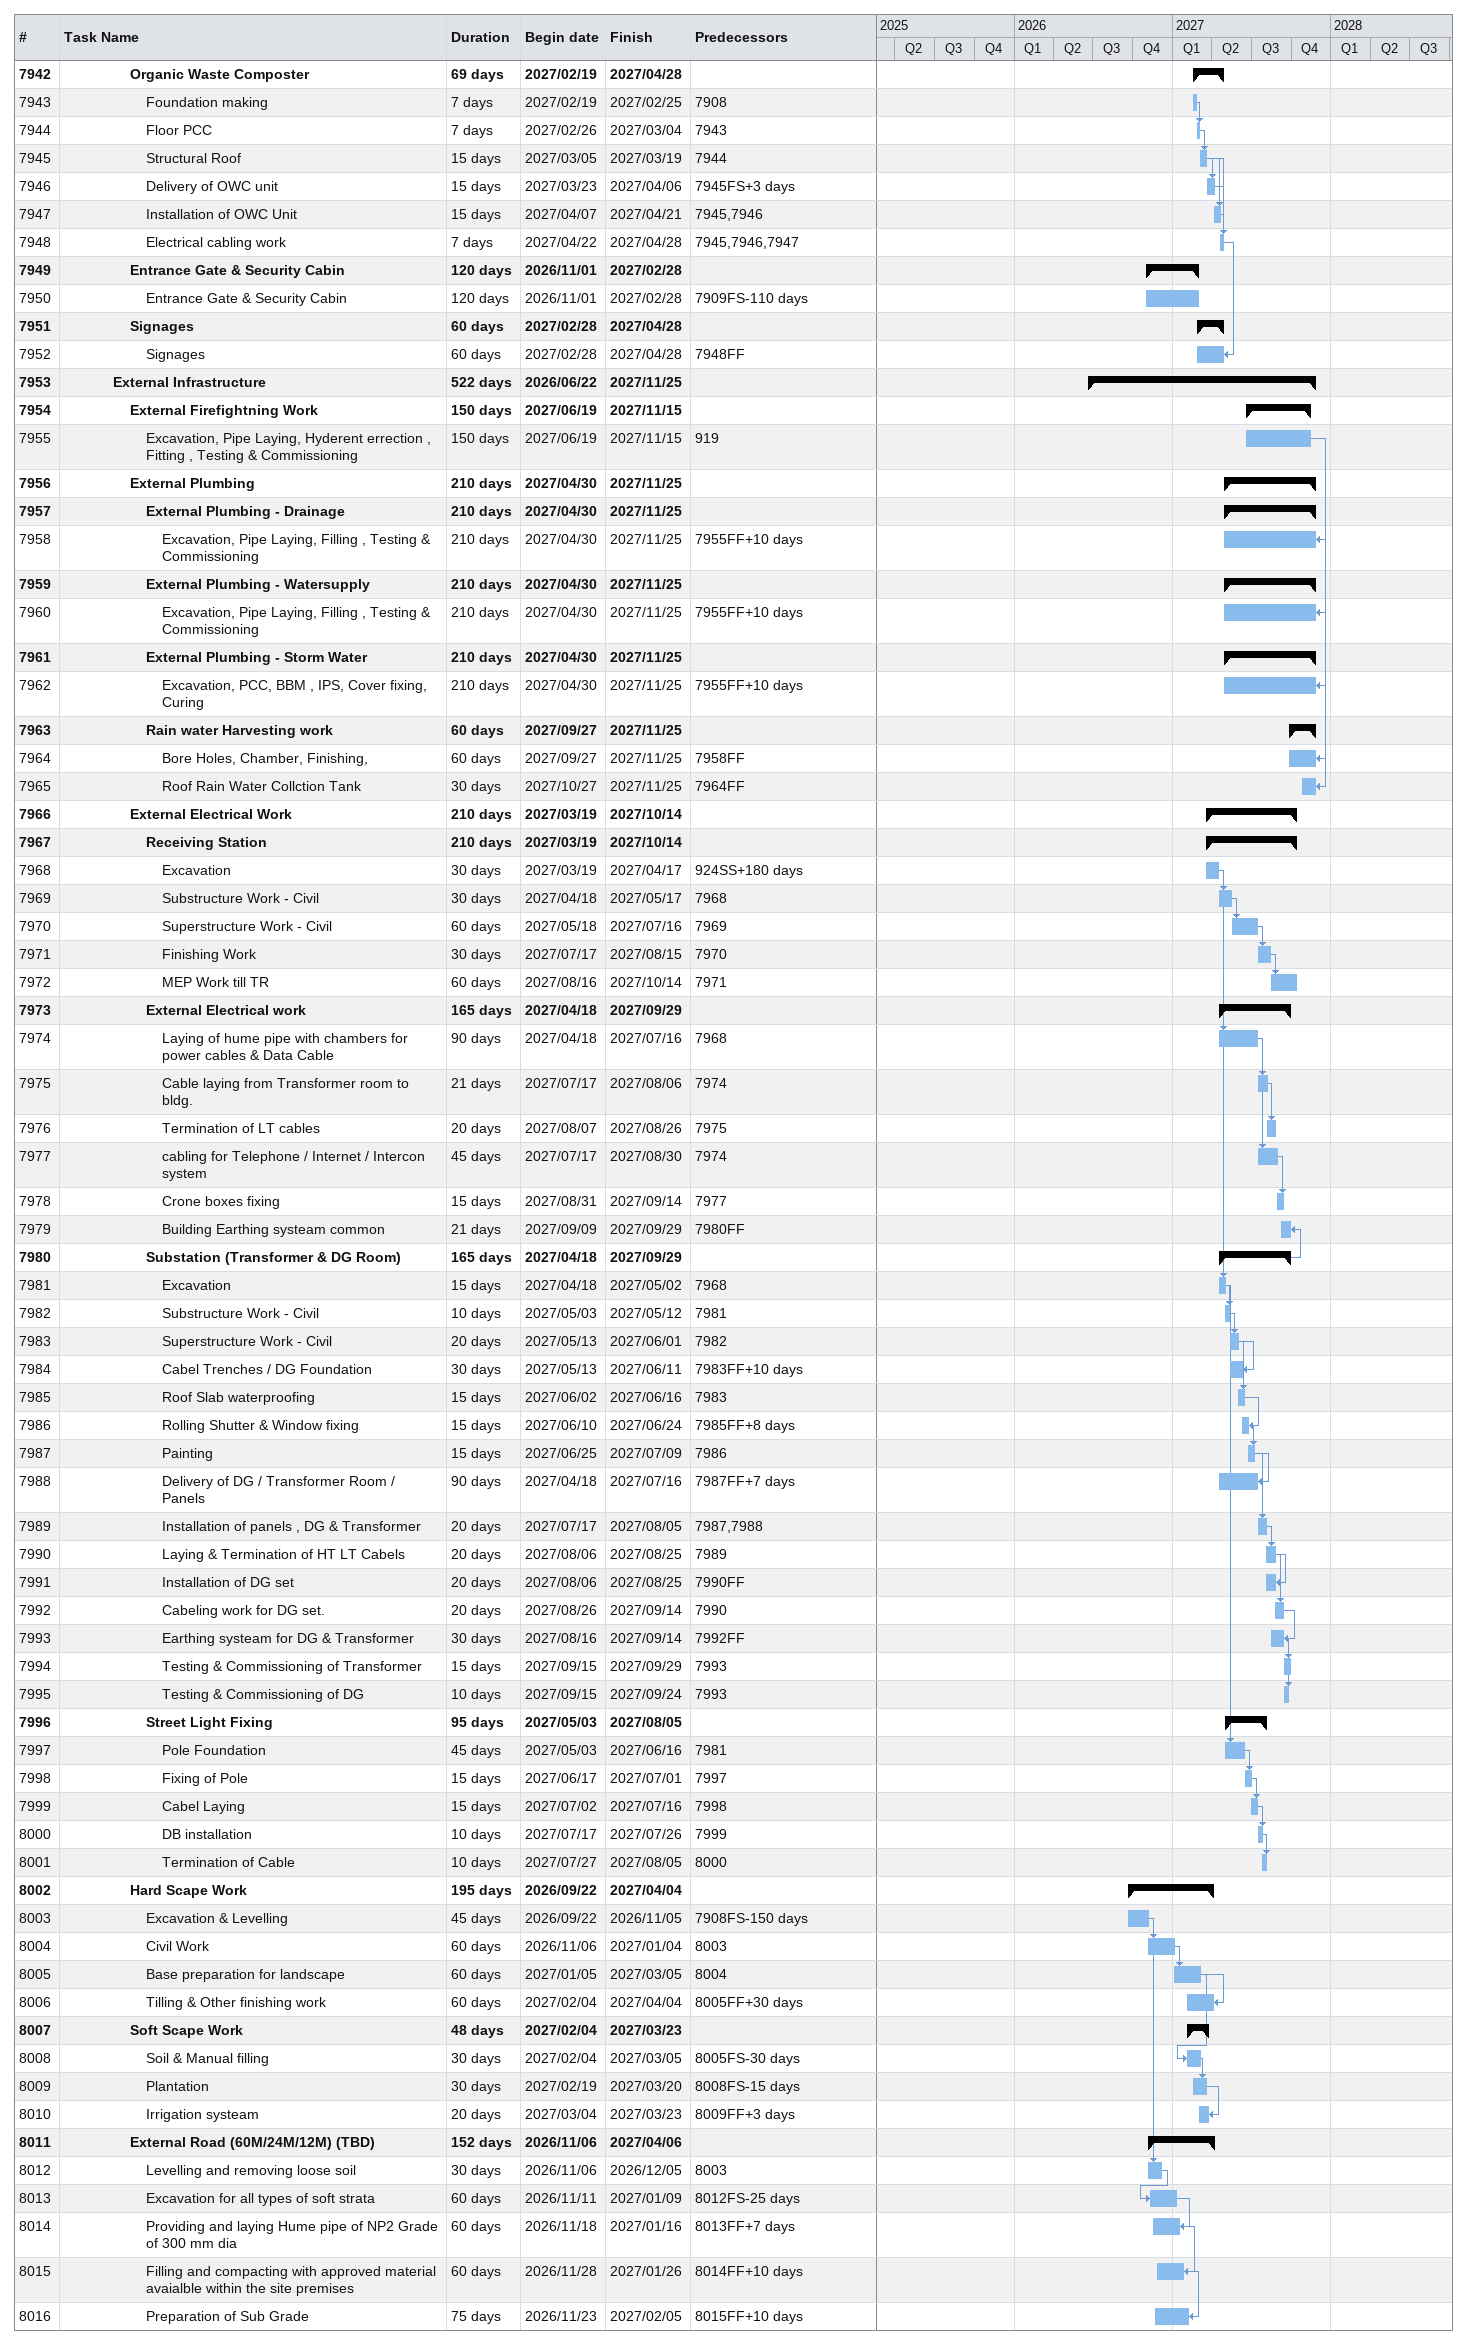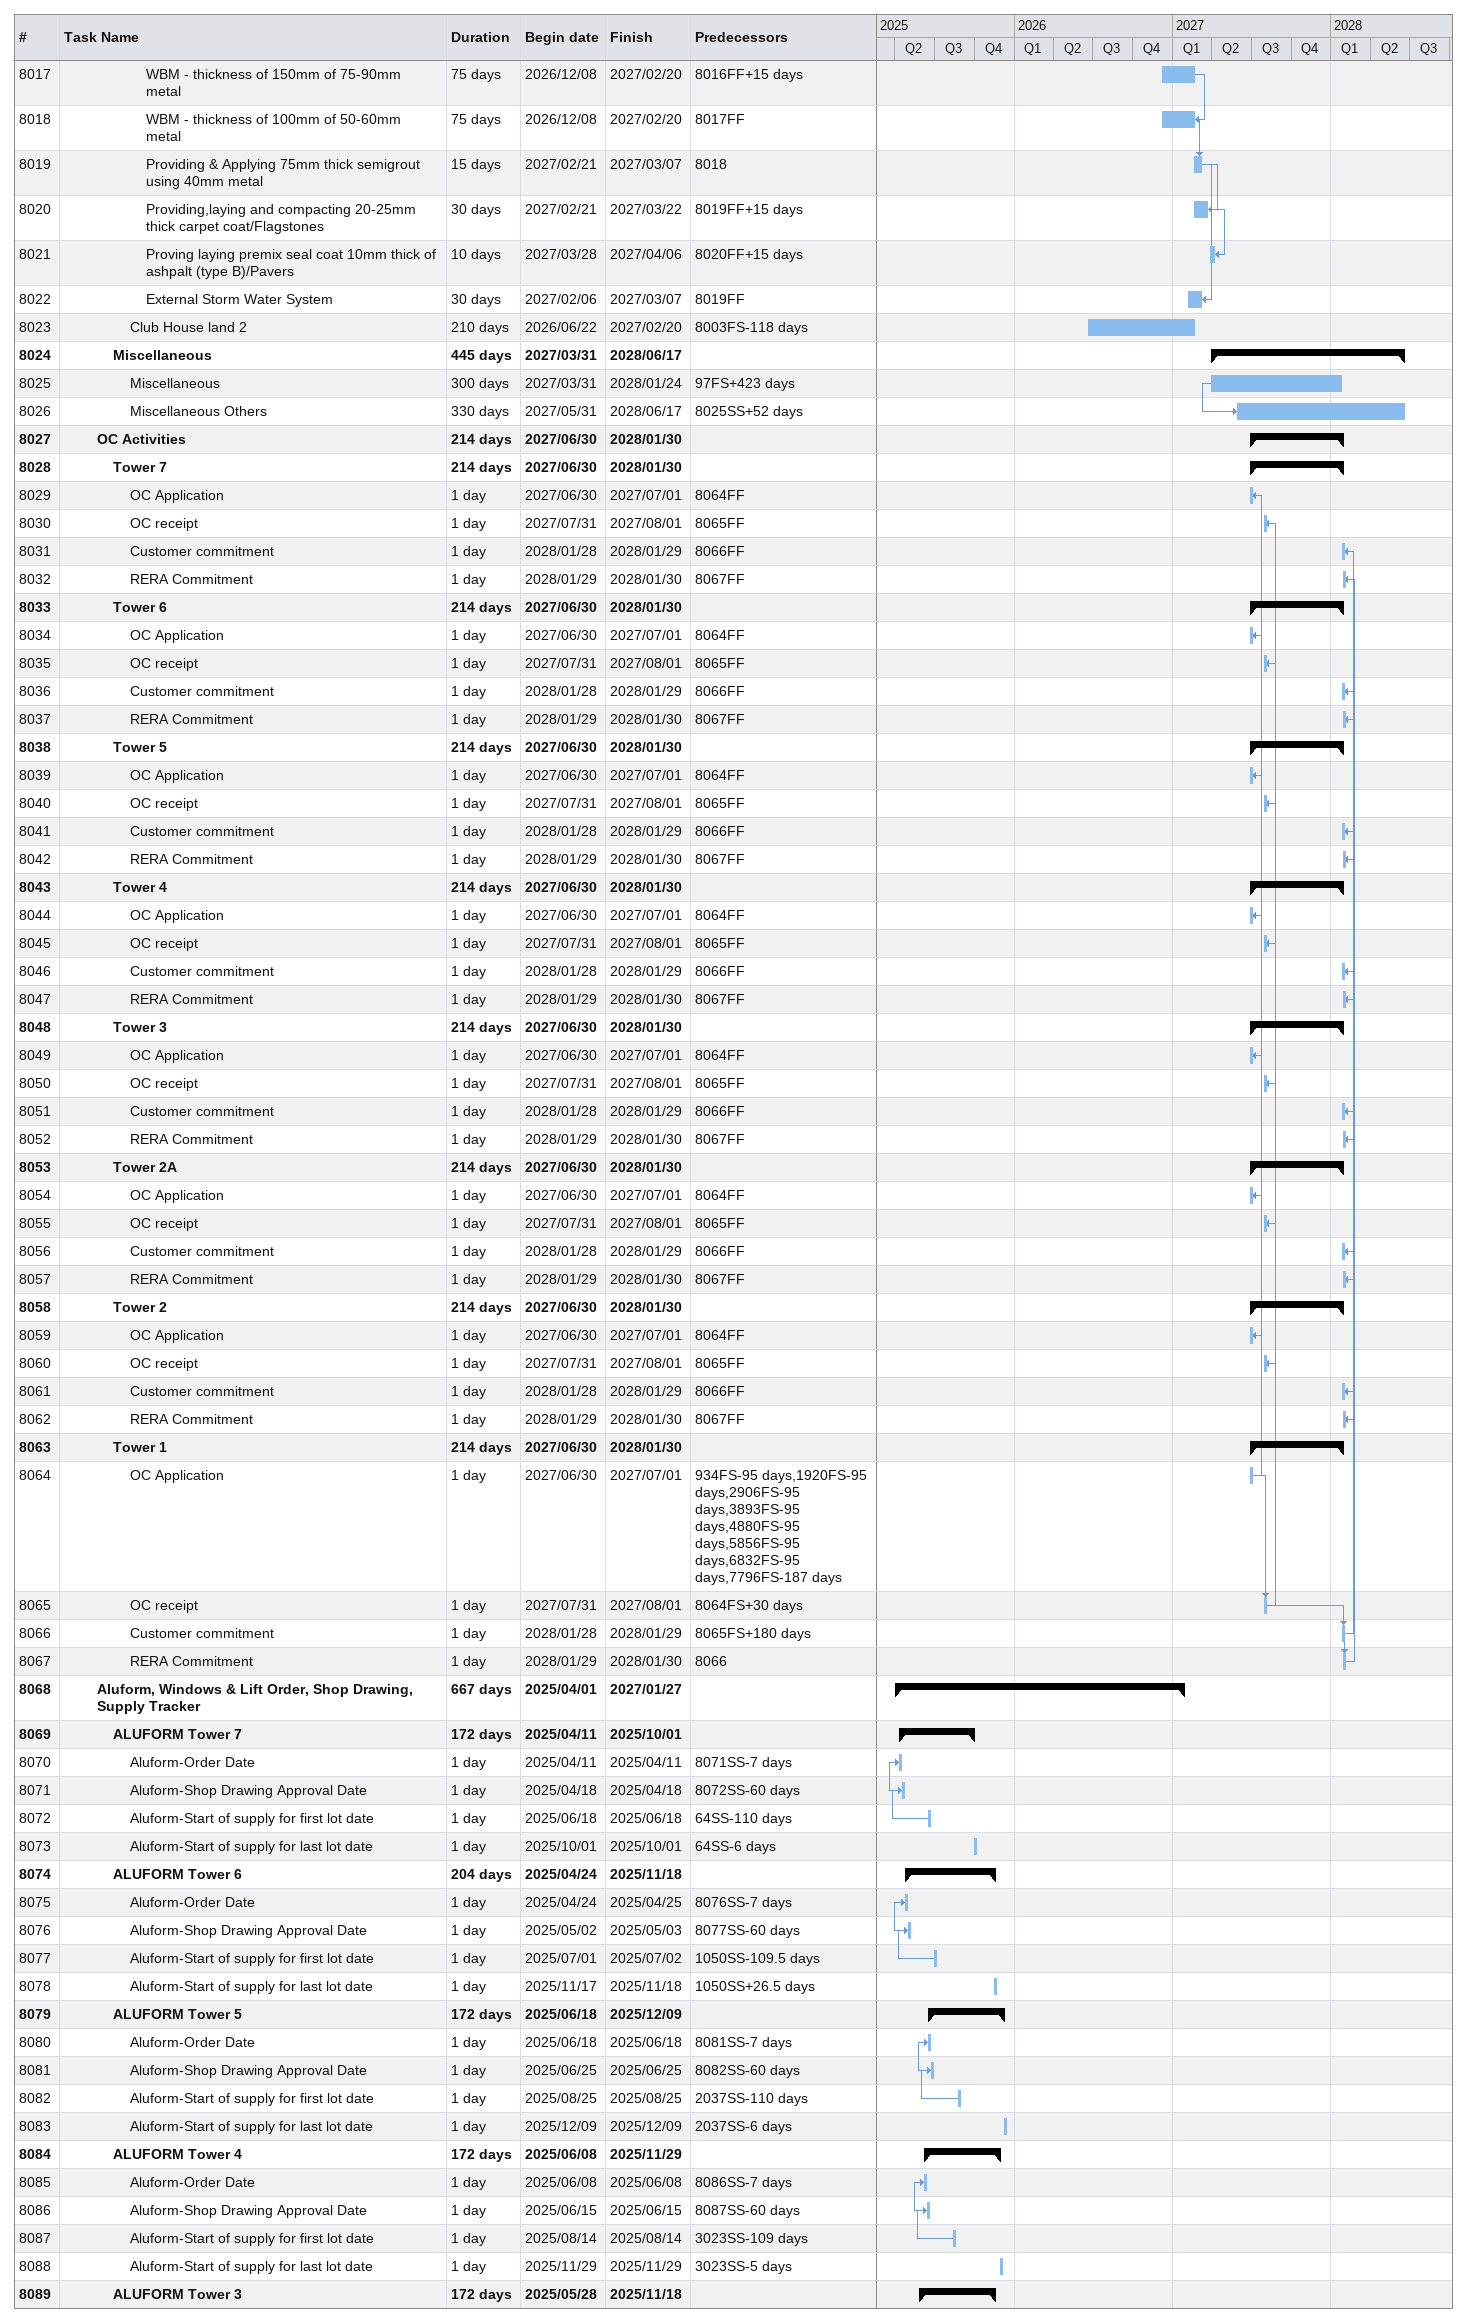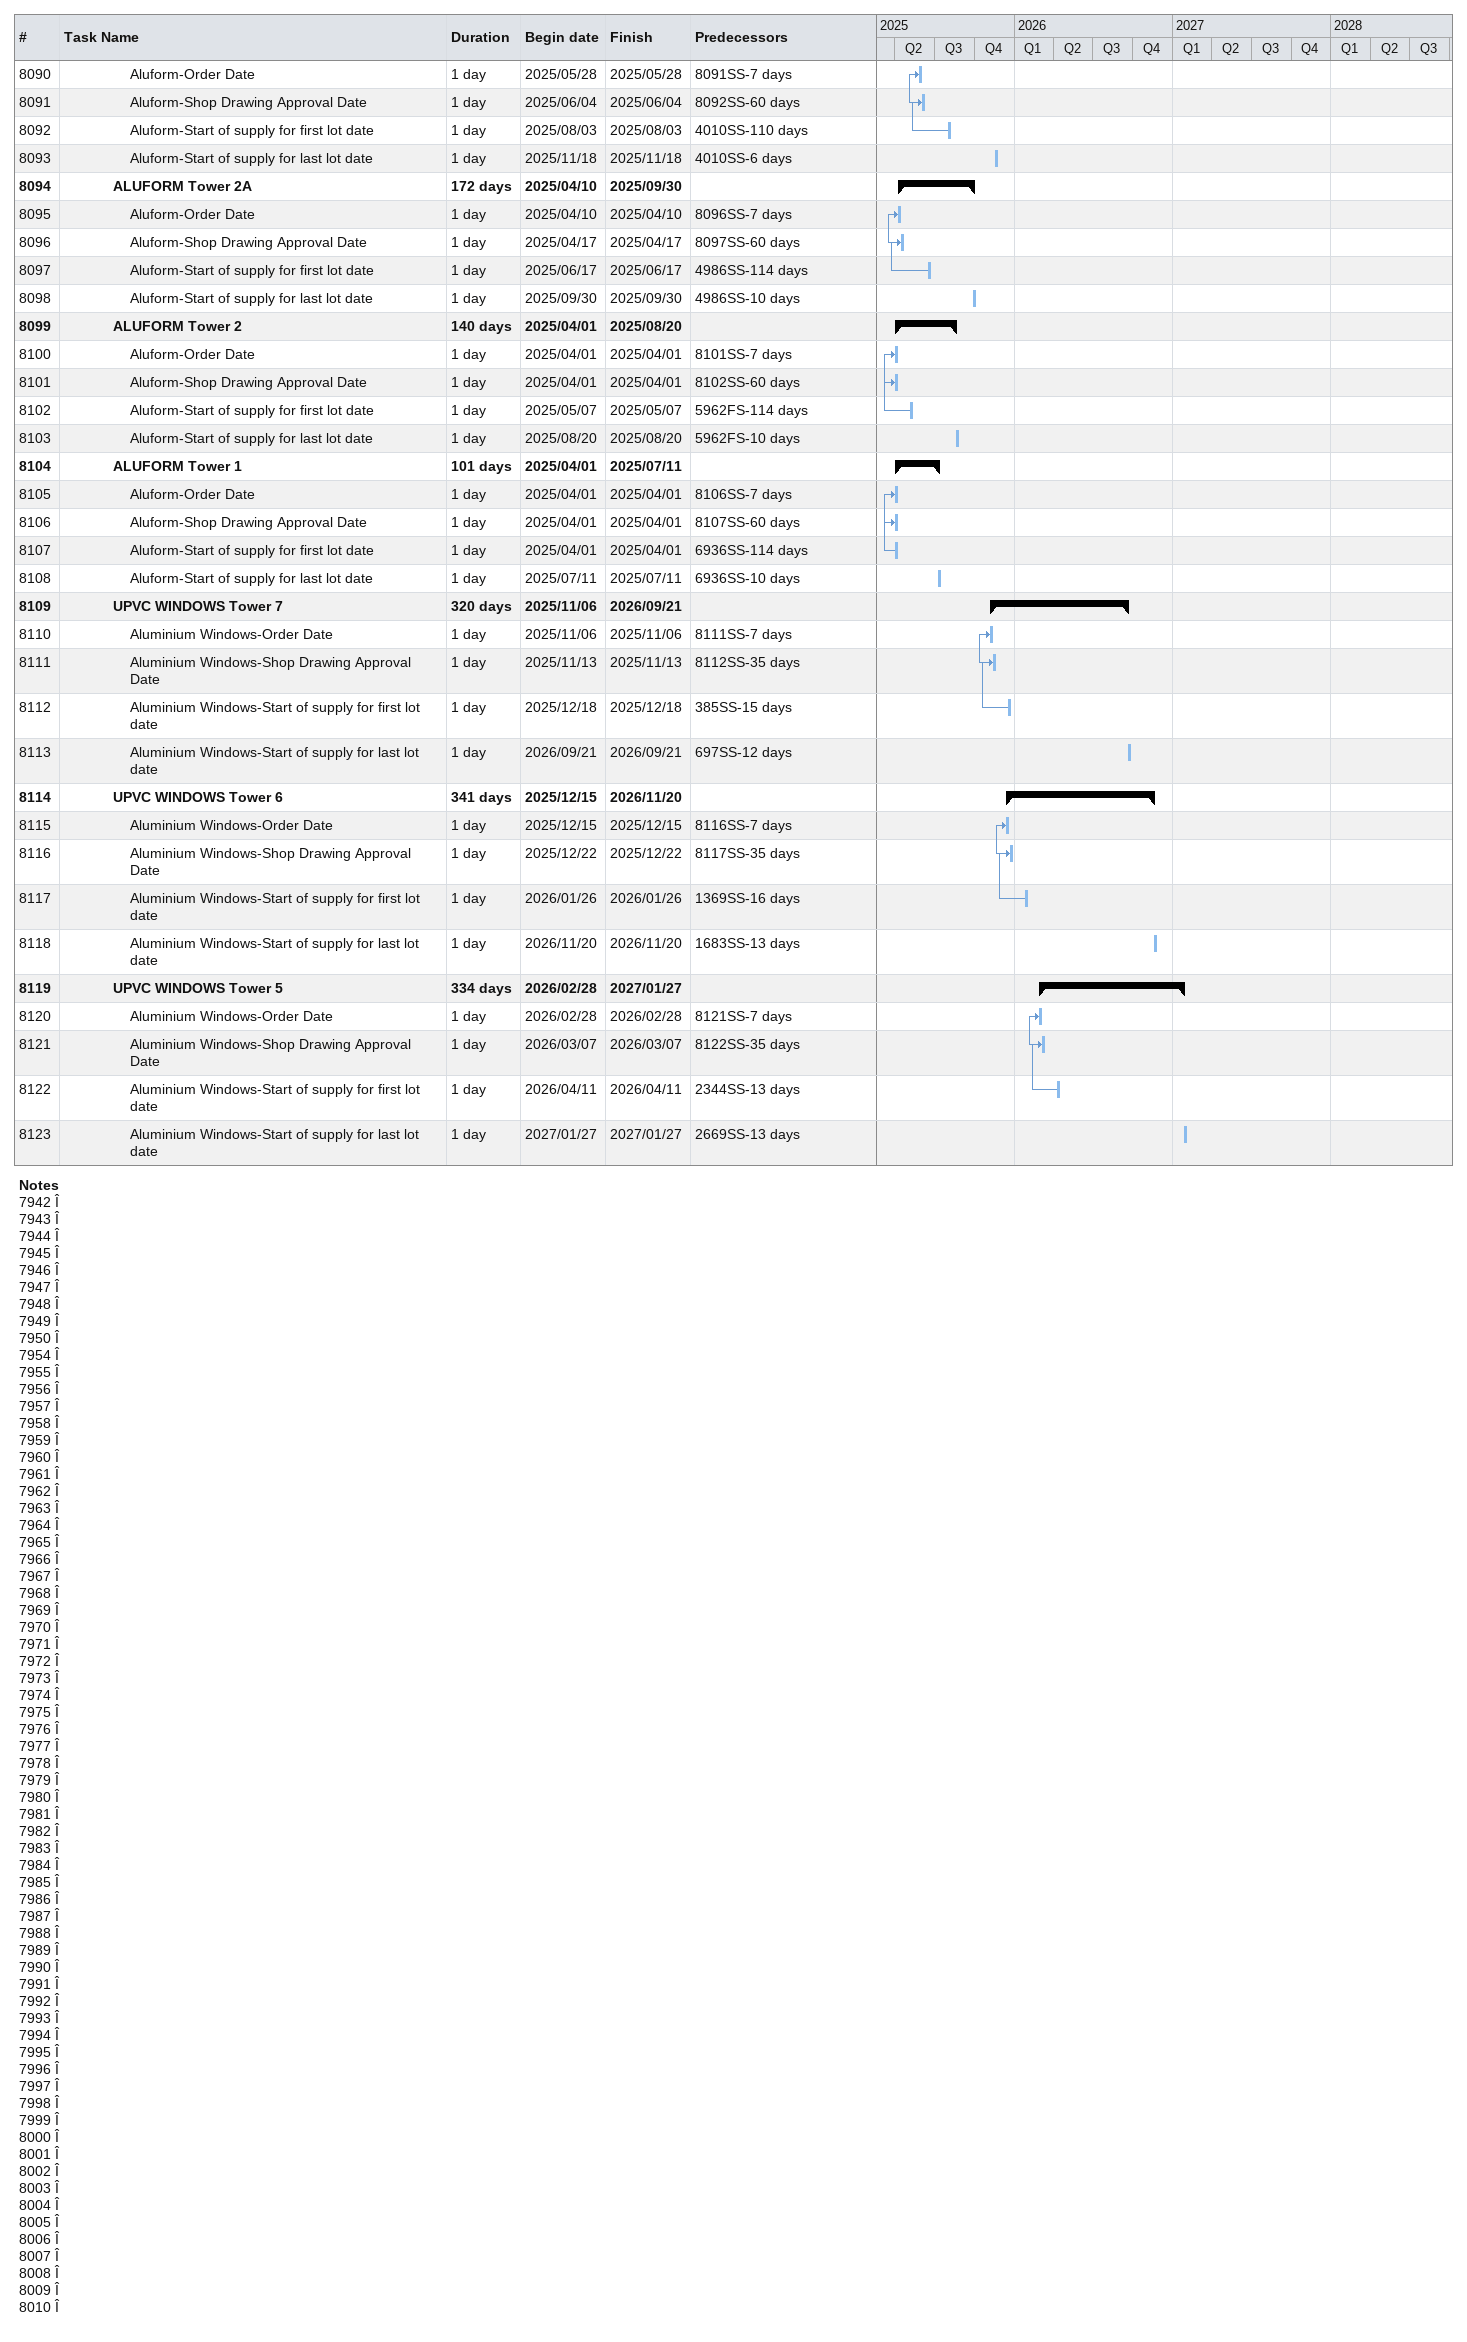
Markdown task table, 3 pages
| ID | Level | Task | Duration | Start | Finish | Predecessors |
|---|---|---|---|---|---|---|
| 7942 | 5 | **Organic Waste Composter** | 69d | 2027-02-19 | 2027-04-28 |  |
| 7943 | 6 | Foundation making | 7d | 2027-02-19 | 2027-02-25 | 7908 |
| 7944 | 6 | Floor PCC | 7d | 2027-02-26 | 2027-03-04 | 7943 |
| 7945 | 6 | Structural Roof | 15d | 2027-03-05 | 2027-03-19 | 7944 |
| 7946 | 6 | Delivery of OWC unit | 15d | 2027-03-23 | 2027-04-06 | 7945FS+3d |
| 7947 | 6 | Installation of OWC Unit | 15d | 2027-04-07 | 2027-04-21 | 7945, 7946 |
| 7948 | 6 | Electrical cabling work | 7d | 2027-04-22 | 2027-04-28 | 7945, 7946, 7947 |
| 7949 | 5 | **Entrance Gate & Security Cabin** | 120d | 2026-11-01 | 2027-02-28 |  |
| 7950 | 6 | Entrance Gate & Security Cabin | 120d | 2026-11-01 | 2027-02-28 | 7909FS-110d |
| 7951 | 5 | **Signages** | 60d | 2027-02-28 | 2027-04-28 |  |
| 7952 | 6 | Signages | 60d | 2027-02-28 | 2027-04-28 | 7948FF |
| 7953 | 4 | **External Infrastructure** | 522d | 2026-06-22 | 2027-11-25 |  |
| 7954 | 5 | **External Firefightning Work** | 150d | 2027-06-19 | 2027-11-15 |  |
| 7955 | 6 | Excavation, Pipe Laying, Hyderent errection , Fitting , Testing & Commissioning | 150d | 2027-06-19 | 2027-11-15 | 919 |
| 7956 | 5 | **External Plumbing** | 210d | 2027-04-30 | 2027-11-25 |  |
| 7957 | 6 | **External Plumbing - Drainage** | 210d | 2027-04-30 | 2027-11-25 |  |
| 7958 | 7 | Excavation, Pipe Laying, Filling , Testing & Commissioning | 210d | 2027-04-30 | 2027-11-25 | 7955FF+10d |
| 7959 | 6 | **External Plumbing - Watersupply** | 210d | 2027-04-30 | 2027-11-25 |  |
| 7960 | 7 | Excavation, Pipe Laying, Filling , Testing & Commissioning | 210d | 2027-04-30 | 2027-11-25 | 7955FF+10d |
| 7961 | 6 | **External Plumbing - Storm Water** | 210d | 2027-04-30 | 2027-11-25 |  |
| 7962 | 7 | Excavation, PCC, BBM , IPS, Cover fixing, Curing | 210d | 2027-04-30 | 2027-11-25 | 7955FF+10d |
| 7963 | 6 | **Rain water Harvesting work** | 60d | 2027-09-27 | 2027-11-25 |  |
| 7964 | 7 | Bore Holes, Chamber, Finishing, | 60d | 2027-09-27 | 2027-11-25 | 7958FF |
| 7965 | 7 | Roof Rain Water Collction Tank | 30d | 2027-10-27 | 2027-11-25 | 7964FF |
| 7966 | 5 | **External Electrical Work** | 210d | 2027-03-19 | 2027-10-14 |  |
| 7967 | 6 | **Receiving Station** | 210d | 2027-03-19 | 2027-10-14 |  |
| 7968 | 7 | Excavation | 30d | 2027-03-19 | 2027-04-17 | 924SS+180d |
| 7969 | 7 | Substructure Work - Civil | 30d | 2027-04-18 | 2027-05-17 | 7968 |
| 7970 | 7 | Superstructure Work - Civil | 60d | 2027-05-18 | 2027-07-16 | 7969 |
| 7971 | 7 | Finishing Work | 30d | 2027-07-17 | 2027-08-15 | 7970 |
| 7972 | 7 | MEP Work till TR | 60d | 2027-08-16 | 2027-10-14 | 7971 |
| 7973 | 6 | **External Electrical work** | 165d | 2027-04-18 | 2027-09-29 |  |
| 7974 | 7 | Laying of hume pipe with chambers for power cables & Data Cable | 90d | 2027-04-18 | 2027-07-16 | 7968 |
| 7975 | 7 | Cable laying from Transformer room to bldg. | 21d | 2027-07-17 | 2027-08-06 | 7974 |
| 7976 | 7 | Termination of LT cables | 20d | 2027-08-07 | 2027-08-26 | 7975 |
| 7977 | 7 | cabling for Telephone / Internet / Intercon system | 45d | 2027-07-17 | 2027-08-30 | 7974 |
| 7978 | 7 | Crone boxes fixing | 15d | 2027-08-31 | 2027-09-14 | 7977 |
| 7979 | 7 | Building Earthing systeam common | 21d | 2027-09-09 | 2027-09-29 | 7980FF |
| 7980 | 6 | **Substation (Transformer & DG Room)** | 165d | 2027-04-18 | 2027-09-29 |  |
| 7981 | 7 | Excavation | 15d | 2027-04-18 | 2027-05-02 | 7968 |
| 7982 | 7 | Substructure Work - Civil | 10d | 2027-05-03 | 2027-05-12 | 7981 |
| 7983 | 7 | Superstructure Work - Civil | 20d | 2027-05-13 | 2027-06-01 | 7982 |
| 7984 | 7 | Cabel Trenches / DG Foundation | 30d | 2027-05-13 | 2027-06-11 | 7983FF+10d |
| 7985 | 7 | Roof Slab waterproofing | 15d | 2027-06-02 | 2027-06-16 | 7983 |
| 7986 | 7 | Rolling Shutter & Window fixing | 15d | 2027-06-10 | 2027-06-24 | 7985FF+8d |
| 7987 | 7 | Painting | 15d | 2027-06-25 | 2027-07-09 | 7986 |
| 7988 | 7 | Delivery of DG / Transformer Room / Panels | 90d | 2027-04-18 | 2027-07-16 | 7987FF+7d |
| 7989 | 7 | Installation of panels , DG & Transformer | 20d | 2027-07-17 | 2027-08-05 | 7987, 7988 |
| 7990 | 7 | Laying & Termination of HT LT Cabels | 20d | 2027-08-06 | 2027-08-25 | 7989 |
| 7991 | 7 | Installation of DG set | 20d | 2027-08-06 | 2027-08-25 | 7990FF |
| 7992 | 7 | Cabeling work for DG set. | 20d | 2027-08-26 | 2027-09-14 | 7990 |
| 7993 | 7 | Earthing systeam for DG & Transformer | 30d | 2027-08-16 | 2027-09-14 | 7992FF |
| 7994 | 7 | Testing & Commissioning of Transformer | 15d | 2027-09-15 | 2027-09-29 | 7993 |
| 7995 | 7 | Testing & Commissioning of DG | 10d | 2027-09-15 | 2027-09-24 | 7993 |
| 7996 | 6 | **Street Light Fixing** | 95d | 2027-05-03 | 2027-08-05 |  |
| 7997 | 7 | Pole Foundation | 45d | 2027-05-03 | 2027-06-16 | 7981 |
| 7998 | 7 | Fixing of Pole | 15d | 2027-06-17 | 2027-07-01 | 7997 |
| 7999 | 7 | Cabel Laying | 15d | 2027-07-02 | 2027-07-16 | 7998 |
| 8000 | 7 | DB installation | 10d | 2027-07-17 | 2027-07-26 | 7999 |
| 8001 | 7 | Termination of Cable | 10d | 2027-07-27 | 2027-08-05 | 8000 |
| 8002 | 5 | **Hard Scape Work** | 195d | 2026-09-22 | 2027-04-04 |  |
| 8003 | 6 | Excavation & Levelling | 45d | 2026-09-22 | 2026-11-05 | 7908FS-150d |
| 8004 | 6 | Civil Work | 60d | 2026-11-06 | 2027-01-04 | 8003 |
| 8005 | 6 | Base preparation for landscape | 60d | 2027-01-05 | 2027-03-05 | 8004 |
| 8006 | 6 | Tilling & Other finishing work | 60d | 2027-02-04 | 2027-04-04 | 8005FF+30d |
| 8007 | 5 | **Soft Scape Work** | 48d | 2027-02-04 | 2027-03-23 |  |
| 8008 | 6 | Soil & Manual filling | 30d | 2027-02-04 | 2027-03-05 | 8005FS-30d |
| 8009 | 6 | Plantation | 30d | 2027-02-19 | 2027-03-20 | 8008FS-15d |
| 8010 | 6 | Irrigation systeam | 20d | 2027-03-04 | 2027-03-23 | 8009FF+3d |
| 8011 | 5 | **External Road (60M/24M/12M) (TBD)** | 152d | 2026-11-06 | 2027-04-06 |  |
| 8012 | 6 | Levelling and removing loose soil | 30d | 2026-11-06 | 2026-12-05 | 8003 |
| 8013 | 6 | Excavation for all types of soft strata | 60d | 2026-11-11 | 2027-01-09 | 8012FS-25d |
| 8014 | 6 | Providing and laying Hume pipe of NP2 Grade of 300 mm dia | 60d | 2026-11-18 | 2027-01-16 | 8013FF+7d |
| 8015 | 6 | Filling and compacting with approved material avaialble within the site premises | 60d | 2026-11-28 | 2027-01-26 | 8014FF+10d |
| 8016 | 6 | Preparation of Sub Grade | 75d | 2026-11-23 | 2027-02-05 | 8015FF+10d |
| 8017 | 6 | WBM - thickness of 150mm of 75-90mm metal | 75d | 2026-12-08 | 2027-02-20 | 8016FF+15d |
| 8018 | 6 | WBM - thickness of 100mm of 50-60mm metal | 75d | 2026-12-08 | 2027-02-20 | 8017FF |
| 8019 | 6 | Providing & Applying 75mm thick semigrout using 40mm metal | 15d | 2027-02-21 | 2027-03-07 | 8018 |
| 8020 | 6 | Providing,laying and compacting 20-25mm thick carpet coat/Flagstones | 30d | 2027-02-21 | 2027-03-22 | 8019FF+15d |
| 8021 | 6 | Proving laying premix seal coat 10mm thick of ashpalt (type B)/Pavers | 10d | 2027-03-28 | 2027-04-06 | 8020FF+15d |
| 8022 | 6 | External Storm Water System | 30d | 2027-02-06 | 2027-03-07 | 8019FF |
| 8023 | 5 | Club House land 2 | 210d | 2026-06-22 | 2027-02-20 | 8003FS-118d |
| 8024 | 4 | **Miscellaneous** | 445d | 2027-03-31 | 2028-06-17 |  |
| 8025 | 5 | Miscellaneous | 300d | 2027-03-31 | 2028-01-24 | 97FS+423d |
| 8026 | 5 | Miscellaneous Others | 330d | 2027-05-31 | 2028-06-17 | 8025SS+52d |
| 8027 | 3 | **OC Activities** | 214d | 2027-06-30 | 2028-01-30 |  |
| 8028 | 4 | **Tower 7** | 214d | 2027-06-30 | 2028-01-30 |  |
| 8029 | 5 | OC Application | 1d | 2027-06-30 | 2027-07-01 | 8064FF |
| 8030 | 5 | OC receipt | 1d | 2027-07-31 | 2027-08-01 | 8065FF |
| 8031 | 5 | Customer commitment | 1d | 2028-01-28 | 2028-01-29 | 8066FF |
| 8032 | 5 | RERA Commitment | 1d | 2028-01-29 | 2028-01-30 | 8067FF |
| 8033 | 4 | **Tower 6** | 214d | 2027-06-30 | 2028-01-30 |  |
| 8034 | 5 | OC Application | 1d | 2027-06-30 | 2027-07-01 | 8064FF |
| 8035 | 5 | OC receipt | 1d | 2027-07-31 | 2027-08-01 | 8065FF |
| 8036 | 5 | Customer commitment | 1d | 2028-01-28 | 2028-01-29 | 8066FF |
| 8037 | 5 | RERA Commitment | 1d | 2028-01-29 | 2028-01-30 | 8067FF |
| 8038 | 4 | **Tower 5** | 214d | 2027-06-30 | 2028-01-30 |  |
| 8039 | 5 | OC Application | 1d | 2027-06-30 | 2027-07-01 | 8064FF |
| 8040 | 5 | OC receipt | 1d | 2027-07-31 | 2027-08-01 | 8065FF |
| 8041 | 5 | Customer commitment | 1d | 2028-01-28 | 2028-01-29 | 8066FF |
| 8042 | 5 | RERA Commitment | 1d | 2028-01-29 | 2028-01-30 | 8067FF |
| 8043 | 4 | **Tower 4** | 214d | 2027-06-30 | 2028-01-30 |  |
| 8044 | 5 | OC Application | 1d | 2027-06-30 | 2027-07-01 | 8064FF |
| 8045 | 5 | OC receipt | 1d | 2027-07-31 | 2027-08-01 | 8065FF |
| 8046 | 5 | Customer commitment | 1d | 2028-01-28 | 2028-01-29 | 8066FF |
| 8047 | 5 | RERA Commitment | 1d | 2028-01-29 | 2028-01-30 | 8067FF |
| 8048 | 4 | **Tower 3** | 214d | 2027-06-30 | 2028-01-30 |  |
| 8049 | 5 | OC Application | 1d | 2027-06-30 | 2027-07-01 | 8064FF |
| 8050 | 5 | OC receipt | 1d | 2027-07-31 | 2027-08-01 | 8065FF |
| 8051 | 5 | Customer commitment | 1d | 2028-01-28 | 2028-01-29 | 8066FF |
| 8052 | 5 | RERA Commitment | 1d | 2028-01-29 | 2028-01-30 | 8067FF |
| 8053 | 4 | **Tower 2A** | 214d | 2027-06-30 | 2028-01-30 |  |
| 8054 | 5 | OC Application | 1d | 2027-06-30 | 2027-07-01 | 8064FF |
| 8055 | 5 | OC receipt | 1d | 2027-07-31 | 2027-08-01 | 8065FF |
| 8056 | 5 | Customer commitment | 1d | 2028-01-28 | 2028-01-29 | 8066FF |
| 8057 | 5 | RERA Commitment | 1d | 2028-01-29 | 2028-01-30 | 8067FF |
| 8058 | 4 | **Tower 2** | 214d | 2027-06-30 | 2028-01-30 |  |
| 8059 | 5 | OC Application | 1d | 2027-06-30 | 2027-07-01 | 8064FF |
| 8060 | 5 | OC receipt | 1d | 2027-07-31 | 2027-08-01 | 8065FF |
| 8061 | 5 | Customer commitment | 1d | 2028-01-28 | 2028-01-29 | 8066FF |
| 8062 | 5 | RERA Commitment | 1d | 2028-01-29 | 2028-01-30 | 8067FF |
| 8063 | 4 | **Tower 1** | 214d | 2027-06-30 | 2028-01-30 |  |
| 8064 | 5 | OC Application | 1d | 2027-06-30 | 2027-07-01 | 934FS-95d, 1920FS-95d, 2906FS-95d, 3893FS-95d, 4880FS-95d, 5856FS-95d, 6832FS-95d, 7796FS-187d |
| 8065 | 5 | OC receipt | 1d | 2027-07-31 | 2027-08-01 | 8064FS+30d |
| 8066 | 5 | Customer commitment | 1d | 2028-01-28 | 2028-01-29 | 8065FS+180d |
| 8067 | 5 | RERA Commitment | 1d | 2028-01-29 | 2028-01-30 | 8066 |
| 8068 | 3 | **Aluform, Windows & Lift Order, Shop Drawing, Supply Tracker** | 667d | 2025-04-01 | 2027-01-27 |  |
| 8069 | 4 | **ALUFORM Tower 7** | 172d | 2025-04-11 | 2025-10-01 |  |
| 8070 | 5 | Aluform-Order Date | 1d | 2025-04-11 | 2025-04-11 | 8071SS-7d |
| 8071 | 5 | Aluform-Shop Drawing Approval Date | 1d | 2025-04-18 | 2025-04-18 | 8072SS-60d |
| 8072 | 5 | Aluform-Start of supply for first lot date | 1d | 2025-06-18 | 2025-06-18 | 64SS-110d |
| 8073 | 5 | Aluform-Start of supply for last lot date | 1d | 2025-10-01 | 2025-10-01 | 64SS-6d |
| 8074 | 4 | **ALUFORM Tower 6** | 204d | 2025-04-24 | 2025-11-18 |  |
| 8075 | 5 | Aluform-Order Date | 1d | 2025-04-24 | 2025-04-25 | 8076SS-7d |
| 8076 | 5 | Aluform-Shop Drawing Approval Date | 1d | 2025-05-02 | 2025-05-03 | 8077SS-60d |
| 8077 | 5 | Aluform-Start of supply for first lot date | 1d | 2025-07-01 | 2025-07-02 | 1050SS-109.5d |
| 8078 | 5 | Aluform-Start of supply for last lot date | 1d | 2025-11-17 | 2025-11-18 | 1050SS+26.5d |
| 8079 | 4 | **ALUFORM Tower 5** | 172d | 2025-06-18 | 2025-12-09 |  |
| 8080 | 5 | Aluform-Order Date | 1d | 2025-06-18 | 2025-06-18 | 8081SS-7d |
| 8081 | 5 | Aluform-Shop Drawing Approval Date | 1d | 2025-06-25 | 2025-06-25 | 8082SS-60d |
| 8082 | 5 | Aluform-Start of supply for first lot date | 1d | 2025-08-25 | 2025-08-25 | 2037SS-110d |
| 8083 | 5 | Aluform-Start of supply for last lot date | 1d | 2025-12-09 | 2025-12-09 | 2037SS-6d |
| 8084 | 4 | **ALUFORM Tower 4** | 172d | 2025-06-08 | 2025-11-29 |  |
| 8085 | 5 | Aluform-Order Date | 1d | 2025-06-08 | 2025-06-08 | 8086SS-7d |
| 8086 | 5 | Aluform-Shop Drawing Approval Date | 1d | 2025-06-15 | 2025-06-15 | 8087SS-60d |
| 8087 | 5 | Aluform-Start of supply for first lot date | 1d | 2025-08-14 | 2025-08-14 | 3023SS-109d |
| 8088 | 5 | Aluform-Start of supply for last lot date | 1d | 2025-11-29 | 2025-11-29 | 3023SS-5d |
| 8089 | 4 | **ALUFORM Tower 3** | 172d | 2025-05-28 | 2025-11-18 |  |
| 8090 | 5 | Aluform-Order Date | 1d | 2025-05-28 | 2025-05-28 | 8091SS-7d |
| 8091 | 5 | Aluform-Shop Drawing Approval Date | 1d | 2025-06-04 | 2025-06-04 | 8092SS-60d |
| 8092 | 5 | Aluform-Start of supply for first lot date | 1d | 2025-08-03 | 2025-08-03 | 4010SS-110d |
| 8093 | 5 | Aluform-Start of supply for last lot date | 1d | 2025-11-18 | 2025-11-18 | 4010SS-6d |
| 8094 | 4 | **ALUFORM Tower 2A** | 172d | 2025-04-10 | 2025-09-30 |  |
| 8095 | 5 | Aluform-Order Date | 1d | 2025-04-10 | 2025-04-10 | 8096SS-7d |
| 8096 | 5 | Aluform-Shop Drawing Approval Date | 1d | 2025-04-17 | 2025-04-17 | 8097SS-60d |
| 8097 | 5 | Aluform-Start of supply for first lot date | 1d | 2025-06-17 | 2025-06-17 | 4986SS-114d |
| 8098 | 5 | Aluform-Start of supply for last lot date | 1d | 2025-09-30 | 2025-09-30 | 4986SS-10d |
| 8099 | 4 | **ALUFORM Tower 2** | 140d | 2025-04-01 | 2025-08-20 |  |
| 8100 | 5 | Aluform-Order Date | 1d | 2025-04-01 | 2025-04-01 | 8101SS-7d |
| 8101 | 5 | Aluform-Shop Drawing Approval Date | 1d | 2025-04-01 | 2025-04-01 | 8102SS-60d |
| 8102 | 5 | Aluform-Start of supply for first lot date | 1d | 2025-05-07 | 2025-05-07 | 5962FS-114d |
| 8103 | 5 | Aluform-Start of supply for last lot date | 1d | 2025-08-20 | 2025-08-20 | 5962FS-10d |
| 8104 | 4 | **ALUFORM Tower 1** | 101d | 2025-04-01 | 2025-07-11 |  |
| 8105 | 5 | Aluform-Order Date | 1d | 2025-04-01 | 2025-04-01 | 8106SS-7d |
| 8106 | 5 | Aluform-Shop Drawing Approval Date | 1d | 2025-04-01 | 2025-04-01 | 8107SS-60d |
| 8107 | 5 | Aluform-Start of supply for first lot date | 1d | 2025-04-01 | 2025-04-01 | 6936SS-114d |
| 8108 | 5 | Aluform-Start of supply for last lot date | 1d | 2025-07-11 | 2025-07-11 | 6936SS-10d |
| 8109 | 4 | **UPVC WINDOWS Tower 7** | 320d | 2025-11-06 | 2026-09-21 |  |
| 8110 | 5 | Aluminium Windows-Order Date | 1d | 2025-11-06 | 2025-11-06 | 8111SS-7d |
| 8111 | 5 | Aluminium Windows-Shop Drawing Approval Date | 1d | 2025-11-13 | 2025-11-13 | 8112SS-35d |
| 8112 | 5 | Aluminium Windows-Start of supply for first lot date | 1d | 2025-12-18 | 2025-12-18 | 385SS-15d |
| 8113 | 5 | Aluminium Windows-Start of supply for last lot date | 1d | 2026-09-21 | 2026-09-21 | 697SS-12d |
| 8114 | 4 | **UPVC WINDOWS Tower 6** | 341d | 2025-12-15 | 2026-11-20 |  |
| 8115 | 5 | Aluminium Windows-Order Date | 1d | 2025-12-15 | 2025-12-15 | 8116SS-7d |
| 8116 | 5 | Aluminium Windows-Shop Drawing Approval Date | 1d | 2025-12-22 | 2025-12-22 | 8117SS-35d |
| 8117 | 5 | Aluminium Windows-Start of supply for first lot date | 1d | 2026-01-26 | 2026-01-26 | 1369SS-16d |
| 8118 | 5 | Aluminium Windows-Start of supply for last lot date | 1d | 2026-11-20 | 2026-11-20 | 1683SS-13d |
| 8119 | 4 | **UPVC WINDOWS Tower 5** | 334d | 2026-02-28 | 2027-01-27 |  |
| 8120 | 5 | Aluminium Windows-Order Date | 1d | 2026-02-28 | 2026-02-28 | 8121SS-7d |
| 8121 | 5 | Aluminium Windows-Shop Drawing Approval Date | 1d | 2026-03-07 | 2026-03-07 | 8122SS-35d |
| 8122 | 5 | Aluminium Windows-Start of supply for first lot date | 1d | 2026-04-11 | 2026-04-11 | 2344SS-13d |
| 8123 | 5 | Aluminium Windows-Start of supply for last lot date | 1d | 2027-01-27 | 2027-01-27 | 2669SS-13d |

Notes
- 7942: Î
- 7943: Î
- 7944: Î
- 7945: Î
- 7946: Î
- 7947: Î
- 7948: Î
- 7949: Î
- 7950: Î
- 7954: Î
- 7955: Î
- 7956: Î
- 7957: Î
- 7958: Î
- 7959: Î
- 7960: Î
- 7961: Î
- 7962: Î
- 7963: Î
- 7964: Î
- 7965: Î
- 7966: Î
- 7967: Î
- 7968: Î
- 7969: Î
- 7970: Î
- 7971: Î
- 7972: Î
- 7973: Î
- 7974: Î
- 7975: Î
- 7976: Î
- 7977: Î
- 7978: Î
- 7979: Î
- 7980: Î
- 7981: Î
- 7982: Î
- 7983: Î
- 7984: Î
- 7985: Î
- 7986: Î
- 7987: Î
- 7988: Î
- 7989: Î
- 7990: Î
- 7991: Î
- 7992: Î
- 7993: Î
- 7994: Î
- 7995: Î
- 7996: Î
- 7997: Î
- 7998: Î
- 7999: Î
- 8000: Î
- 8001: Î
- 8002: Î
- 8003: Î
- 8004: Î
- 8005: Î
- 8006: Î
- 8007: Î
- 8008: Î
- 8009: Î
- 8010: Î
